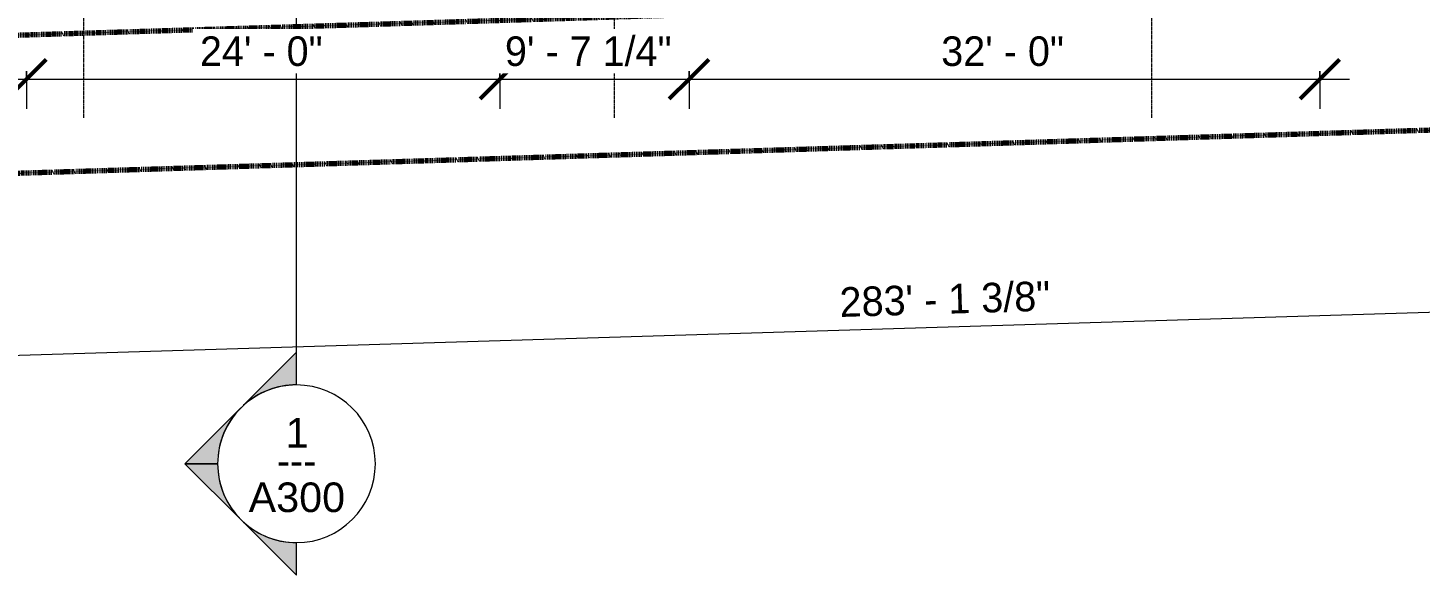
# Model space of a CAD drawing. Header units: inches. Extents: x -4414 to -113, y 9396 to 12816.
# Drawn here: x -2848 to -2001, y 9558 to 9891 of the extents above; entities that cross this region are included whole.
import ezdxf

# ---------------------------------------------------------------- set-up
doc = ezdxf.new("R2010")
doc.units = ezdxf.units.IN
doc.header["$MEASUREMENT"] = 0
doc.linetypes.add('Double Dash 3_8_', pattern=[1, 0.375, -0.125, 0.125, -0.125, 0.125, -0.125])
doc.linetypes.add('Grid Line 1_2_', pattern=[0.875, 0.5, -0.125, 0.125, -0.125])
for name, color, linetype, lineweight in [('A-ANNO-DIMS', 211, 'Continuous', 9), ('A-ANNO-DIMS-192', 211, 'Continuous', 9), ('C-PROP-LINE', 91, 'Double Dash 3_8_', 70), ('G-ANNO-SYMB', 111, 'Continuous', 9), ('S-GRID-1', 1, 'Grid Line 1_2_', 9)]:
    doc.layers.add(name, color=color, linetype=linetype, lineweight=lineweight)
doc.styles.add('Arial', font='arial.ttf', dxfattribs={"height": 18})
doc.styles.add('Century Gothic', font='ufonts.com_century-gothic.ttf', dxfattribs={"height": 18})
doc.dimstyles.new('OD__1_8__Tol__', dxfattribs={"dimscale": 12, "dimtxt": 18.795029, "dimasz": 2, "dimexe": 1.5, "dimexo": 1, "dimgap": 0.25, "dimtad": 1, "dimdec": 3, "dimrnd": 0.125, "dimzin": 3, "dimdsep": 46, "dimlunit": 4, "dimtxsty": 'Century Gothic', "dimblk1": 'OBLIQUE', "dimblk2": 'OBLIQUE', "dimsah": 1, "dimcen": 0.09, "dimdle": 1.5, "dimazin": 0, "dimtfac": 1, "dimtdec": 4, "dimtix": 1, "dimtmove": 0, "dimatfit": 3, "dimfxl": 1, "dimtvp": 1, "dimtfill": 1, "dimfrac": 2, "dimtolj": 1, "dimtzin": 0, "dimarcsym": 2})

# ---------------------------------------------------------------- blocks, each defined once
blk = doc.blocks.new('Family - ___-1749192-FLOOR PLAN - 3RD FLOOR')
at = {"layer": 'C-PROP-LINE'}
for p, q in [((-3926.73, 9853.85), (-675.64, 9953.13)), ((-3986.58, 9767.98), (-590.83, 9871.68))]:
    blk.add_line(p, q, dxfattribs=at)
blk = doc.blocks.new('Section - Section Head - Filled-22785-FLOOR PLAN - 3RD FLOOR')
at = {"layer": 'G-ANNO-SYMB'}
h = blk.add_hatch(color=256, dxfattribs=at)
edge = h.paths.add_edge_path(flags=0)
edge.add_line((-0.4268, 0.1768), (-0.25, 0.3536))
edge.add_line((-0.25, 0.3536), (-0.25, 0.25))
edge.add_arc((-0.25, 0), 0.25, 90, 135)
h = blk.add_hatch(color=256, dxfattribs=at)
edge = h.paths.add_edge_path(flags=0)
edge.add_arc((-0.25, 0), 0.25, 45, 90)
edge.add_line((-0.25, 0.25), (-0.25, 0.3536))
edge.add_line((-0.25, 0.3536), (-0.0732, 0.1768))
h = blk.add_hatch(color=256, dxfattribs=at)
edge = h.paths.add_edge_path(flags=0)
edge.add_arc((-0.25, 0), 0.2503, 137.9216, 180)
edge.add_line((-0.5003, 0), (-0.6036, 0))
edge.add_line((-0.6036, 0), (-0.4358, 0.1678))
h = blk.add_hatch(color=256, dxfattribs=at)
edge = h.paths.add_edge_path(flags=0)
edge.add_line((-0.0642, 0.1678), (0.1036, 0))
edge.add_line((0.1036, 0), (0.0003, 0))
edge.add_arc((-0.25, 0), 0.2503, 0, 42.0784)
for p, q in [((-0.25, 0.3536), (-0.4268, 0.1768)), ((-0.25, 0.25), (-0.25, 0.3536)), ((-0.0732, 0.1768), (-0.25, 0.3536)), ((-0.25, 0.3536), (-0.25, 0.25)), ((-0.4358, 0.1678), (-0.6036, 0)), ((0.1036, 0), (-0.0642, 0.1678)), ((-0.6036, 0), (-0.5003, 0)), ((0.0003, 0), (0.1036, 0))]:
    blk.add_line(p, q, dxfattribs=at)
for centre, radius, start, end in [((-0.2503, 0), 0.25, 360, 180), ((-0.25, 0), 0.25, 90, 135), ((-0.25, 0), 0.25, 45, 90), ((-0.25, 0), 0.2503, 137.9216, 180), ((-0.25, 0), 0.2503, 0, 42.0784), ((-0.2503, 0), 0.25, 180, 360)]:
    blk.add_arc(centre, radius, start, end, dxfattribs=at)
blk = doc.blocks.new('DIMBLOCK3-FLOOR PLAN - 3RD FLOOR')
at = {"layer": 'A-ANNO-DIMS-192', "lineweight": 50}
for p, q in [((-3137.12, 9859.7), (-3125.12, 9871.7)), ((-2849.12, 9859.7), (-2837.12, 9871.7)), ((-3137.12, 9859.7), (-3149.12, 9847.7)), ((-2849.12, 9859.7), (-2861.12, 9847.7))]:
    blk.add_line(p, q, dxfattribs=at)
at = {"layer": 'A-ANNO-DIMS-192'}
for p, q in [((-3137.12, 9864.67), (-3137.12, 9841.7)), ((-3137.12, 9859.7), (-3137.12, 9864.67)), ((-2849.12, 9864.67), (-2849.12, 9841.7)), ((-2849.12, 9859.7), (-2849.12, 9864.67)), ((-3137.12, 9859.7), (-2849.12, 9859.7))]:
    blk.add_line(p, q, dxfattribs=at)
at = {"layer": 'A-ANNO-DIMS-192', "color": 0, "insert": (-3031.61, 9885.77), "char_height": 18, "width": 92.3641, "attachment_point": 1, "line_spacing_factor": 0.984502, "style": 'Century Gothic', "bg_fill": 3, "box_fill_scale": 1.25, "bg_fill_color": 256, "bg_fill_true_color": 13158600, "bg_fill_transparency": 0}
blk.add_mtext('24\' - 0"', dxfattribs=at)
blk = doc.blocks.new('_Oblique')
at = {"color": 0, "linetype": 'ByBlock', "lineweight": -2}
blk.add_line((-0.5, -0.5), (0.5, 0.5), dxfattribs=at)
blk = doc.blocks.new('DIMBLOCK4-FLOOR PLAN - 3RD FLOOR')
at = {"layer": 'A-ANNO-DIMS-192', "lineweight": 50}
for p, q in [((-2849.12, 9859.7), (-2837.12, 9871.7)), ((-2561.12, 9859.7), (-2549.12, 9871.7)), ((-2849.12, 9859.7), (-2861.12, 9847.7)), ((-2561.12, 9859.7), (-2573.12, 9847.7))]:
    blk.add_line(p, q, dxfattribs=at)
at = {"layer": 'A-ANNO-DIMS-192'}
for p, q in [((-2849.12, 9864.67), (-2849.12, 9841.7)), ((-2849.12, 9859.7), (-2849.12, 9864.67)), ((-2561.12, 9864.67), (-2561.12, 9841.7)), ((-2561.12, 9859.7), (-2561.12, 9864.67)), ((-2849.12, 9859.7), (-2561.12, 9859.7))]:
    blk.add_line(p, q, dxfattribs=at)
at = {"layer": 'A-ANNO-DIMS-192', "color": 0, "insert": (-2743.61, 9885.77), "char_height": 18, "width": 92.3641, "attachment_point": 1, "line_spacing_factor": 0.984502, "style": 'Century Gothic', "bg_fill": 3, "box_fill_scale": 1.25, "bg_fill_color": 256, "bg_fill_true_color": 13158600, "bg_fill_transparency": 0}
blk.add_mtext('24\' - 0"', dxfattribs=at)
blk = doc.blocks.new('DIMBLOCK5-FLOOR PLAN - 3RD FLOOR')
at = {"layer": 'A-ANNO-DIMS-192', "lineweight": 50}
for p, q in [((-2561.12, 9859.7), (-2549.12, 9871.7)), ((-2445.92, 9859.7), (-2433.92, 9871.7)), ((-2561.12, 9859.7), (-2573.12, 9847.7)), ((-2445.92, 9859.7), (-2457.92, 9847.7))]:
    blk.add_line(p, q, dxfattribs=at)
at = {"layer": 'A-ANNO-DIMS-192'}
for p, q in [((-2561.12, 9864.67), (-2561.12, 9841.7)), ((-2561.12, 9859.7), (-2561.12, 9864.67)), ((-2445.92, 9864.67), (-2445.92, 9841.7)), ((-2445.92, 9859.7), (-2445.92, 9864.67)), ((-2561.12, 9859.7), (-2445.92, 9859.7))]:
    blk.add_line(p, q, dxfattribs=at)
at = {"layer": 'A-ANNO-DIMS-192', "color": 0, "insert": (-2557.97, 9885.77), "char_height": 18, "width": 130.6702, "attachment_point": 1, "line_spacing_factor": 0.984502, "style": 'Century Gothic', "bg_fill": 3, "box_fill_scale": 1.25, "bg_fill_color": 256, "bg_fill_true_color": 13158600, "bg_fill_transparency": 0}
blk.add_mtext('9\' - 7 1/4"', dxfattribs=at)
blk = doc.blocks.new('DIMBLOCK6-FLOOR PLAN - 3RD FLOOR')
at = {"layer": 'A-ANNO-DIMS-192', "lineweight": 50}
for p, q in [((-2445.92, 9859.7), (-2433.92, 9871.7)), ((-2061.92, 9859.7), (-2049.92, 9871.7)), ((-2445.92, 9859.7), (-2457.92, 9847.7)), ((-2061.92, 9859.7), (-2073.92, 9847.7))]:
    blk.add_line(p, q, dxfattribs=at)
at = {"layer": 'A-ANNO-DIMS-192'}
for p, q in [((-2445.92, 9864.67), (-2445.92, 9841.7)), ((-2445.92, 9859.7), (-2445.92, 9864.67)), ((-2061.92, 9864.67), (-2061.92, 9841.7)), ((-2061.92, 9859.7), (-2061.92, 9864.67)), ((-2445.92, 9859.7), (-2043.92, 9859.7))]:
    blk.add_line(p, q, dxfattribs=at)
at = {"layer": 'A-ANNO-DIMS-192', "color": 0, "insert": (-2292.41, 9885.77), "char_height": 18, "width": 92.3641, "attachment_point": 1, "line_spacing_factor": 0.984502, "style": 'Century Gothic', "bg_fill": 3, "box_fill_scale": 1.25, "bg_fill_color": 256, "bg_fill_true_color": 13158600, "bg_fill_transparency": 0}
blk.add_mtext('32\' - 0"', dxfattribs=at)
blk = doc.blocks.new('DIMBLOCK22-FLOOR PLAN - 3RD FLOOR')
at = {"layer": 'A-ANNO-DIMS-192'}
for p, q in [((-590.47, 9859.69), (-586.9, 9742.8)), ((-587.45, 9760.79), (-590.47, 9859.69)), ((-4001.19, 9656.54), (-569.45, 9761.34)), ((-3986.22, 9755.99), (-3982.65, 9639.1)), ((-3983.19, 9657.09), (-3986.22, 9755.99))]:
    blk.add_line(p, q, dxfattribs=at)
at = {"layer": 'A-ANNO-DIMS-192', "lineweight": 50}
for p, q in [((-587.45, 9760.79), (-575.82, 9773.15)), ((-587.45, 9760.79), (-599.07, 9748.43)), ((-3983.19, 9657.09), (-3971.57, 9669.45)), ((-3983.19, 9657.09), (-3994.82, 9644.73))]:
    blk.add_line(p, q, dxfattribs=at)
at = {"layer": 'A-ANNO-DIMS-192', "color": 0, "insert": (-2354.55, 9732.91), "char_height": 18, "width": 164.3223, "attachment_point": 1, "rotation": 1.7492, "line_spacing_factor": 0.984502, "style": 'Century Gothic', "bg_fill": 3, "box_fill_scale": 1.25, "bg_fill_color": 256, "bg_fill_true_color": 13158600, "bg_fill_transparency": 0}
blk.add_mtext('283\' - 1 3/8"', dxfattribs=at)

msp = doc.modelspace()

# ---------------------------------------------------------------- linework, layer by layer
at = {"layer": 'G-ANNO-SYMB'}
msp.add_line((-2684.8385, 9673.6146), (-2684.8385, 12335.5335), dxfattribs=at)
at = {"layer": 'S-GRID-1'}
for p, q in [((-2814.2237, 9836.1797), (-2814.2237, 12413.7371)), ((-2491.2237, 9836.1797), (-2491.2237, 12413.7371)), ((-2164.2237, 9836.1797), (-2164.2237, 12413.7371))]:
    msp.add_line(p, q, dxfattribs=at)

# ---------------------------------------------------------------- block references
at = {"layer": 'C-PROP-LINE'}
msp.add_blockref('Family - ___-1749192-FLOOR PLAN - 3RD FLOOR', (0, 0), dxfattribs=at)
at = {"layer": 'G-ANNO-SYMB', "xscale": 191.9999999999999, "yscale": 191.9999999999999, "zscale": 191.9999999999999, "rotation": 90}
msp.add_blockref('Section - Section Head - Filled-22785-FLOOR PLAN - 3RD FLOOR', (-2684.8385, 9673.6146), dxfattribs=at)

# ---------------------------------------------------------------- texts
at = {"layer": 'G-ANNO-SYMB', "char_height": 18, "attachment_point": 1}
for s, insert, width, style in [('1', (-2691.4805, 9653.4318), 16.968, 'Arial'), ('---', (-2696.7831, 9636.4185), 30.906, 'Century Gothic'), ('A300', (-2713.9687, 9614.1593), 71.508, 'Arial')]:
    msp.add_mtext(s, dxfattribs=dict(at, insert=insert, width=width, style=style))

# ---------------------------------------------------------------- next in the draw order: dimensions: what is measured, and where the dimension line sits
at = {"layer": 'A-ANNO-DIMS'}
dim = msp.add_linear_dim(base=(-2849.1237, 9859.6957), p1=(-3137.1237, 9876.6663), p2=(-2849.1237, 9876.6663), dimstyle='OD__1_8__Tol__', override={"dimpost": '<>', "dimfxl": 288}, dxfattribs=at)
dim.commit()
dim.dimension.update_dxf_attribs({"geometry": 'DIMBLOCK3-FLOOR PLAN - 3RD FLOOR', "text_midpoint": (-2993.1237, 9872.1485)})

# ---------------------------------------------------------------- next in the draw order: dimensions: what is measured, and where the dimension line sits
dim = msp.add_linear_dim(base=(-2561.1237, 9859.6957), p1=(-2849.1237, 9876.6663), p2=(-2561.1237, 9876.6663), dimstyle='OD__1_8__Tol__', override={"dimpost": '<>', "dimfxl": 288}, dxfattribs=at)
dim.commit()
dim.dimension.update_dxf_attribs({"geometry": 'DIMBLOCK4-FLOOR PLAN - 3RD FLOOR', "text_midpoint": (-2705.1237, 9872.1485)})

# ---------------------------------------------------------------- next in the draw order: dimensions: what is measured, and where the dimension line sits
dim = msp.add_linear_dim(base=(-2445.9237, 9859.6957), p1=(-2561.1237, 9876.6663), p2=(-2445.9237, 9876.6663), dimstyle='OD__1_8__Tol__', override={"dimpost": '<>', "dimfxl": 115.2}, dxfattribs=at)
dim.commit()
dim.dimension.update_dxf_attribs({"geometry": 'DIMBLOCK5-FLOOR PLAN - 3RD FLOOR', "text_midpoint": (-2503.5237, 9873.1457)})

# ---------------------------------------------------------------- next in the draw order: dimensions: what is measured, and where the dimension line sits
dim = msp.add_linear_dim(base=(-2061.9237, 9859.6957), p1=(-2445.9237, 9876.6663), p2=(-2061.9237, 9876.6663), dimstyle='OD__1_8__Tol__', override={"dimpost": '<>', "dimfxl": 384}, dxfattribs=at)
dim.commit()
dim.dimension.update_dxf_attribs({"geometry": 'DIMBLOCK6-FLOOR PLAN - 3RD FLOOR', "text_midpoint": (-2253.9237, 9872.1485)})

# ---------------------------------------------------------------- next in the draw order: dimensions: what is measured, and where the dimension line sits
dim = msp.add_linear_dim(base=(-587.44642, 9760.79423), p1=(-3986.5813, 9767.98284), p2=(-590.83289, 9871.68498), angle=1.7492016, dimstyle='OD__1_8__Tol__', override={"dimpost": '<>', "dimfxl": 3397.331518}, dxfattribs=at)
dim.commit()
dim.dimension.update_dxf_attribs({"geometry": 'DIMBLOCK22-FLOOR PLAN - 3RD FLOOR', "text_midpoint": (-2285.73118, 9722.38693)})

doc.saveas('drawing.dxf')
